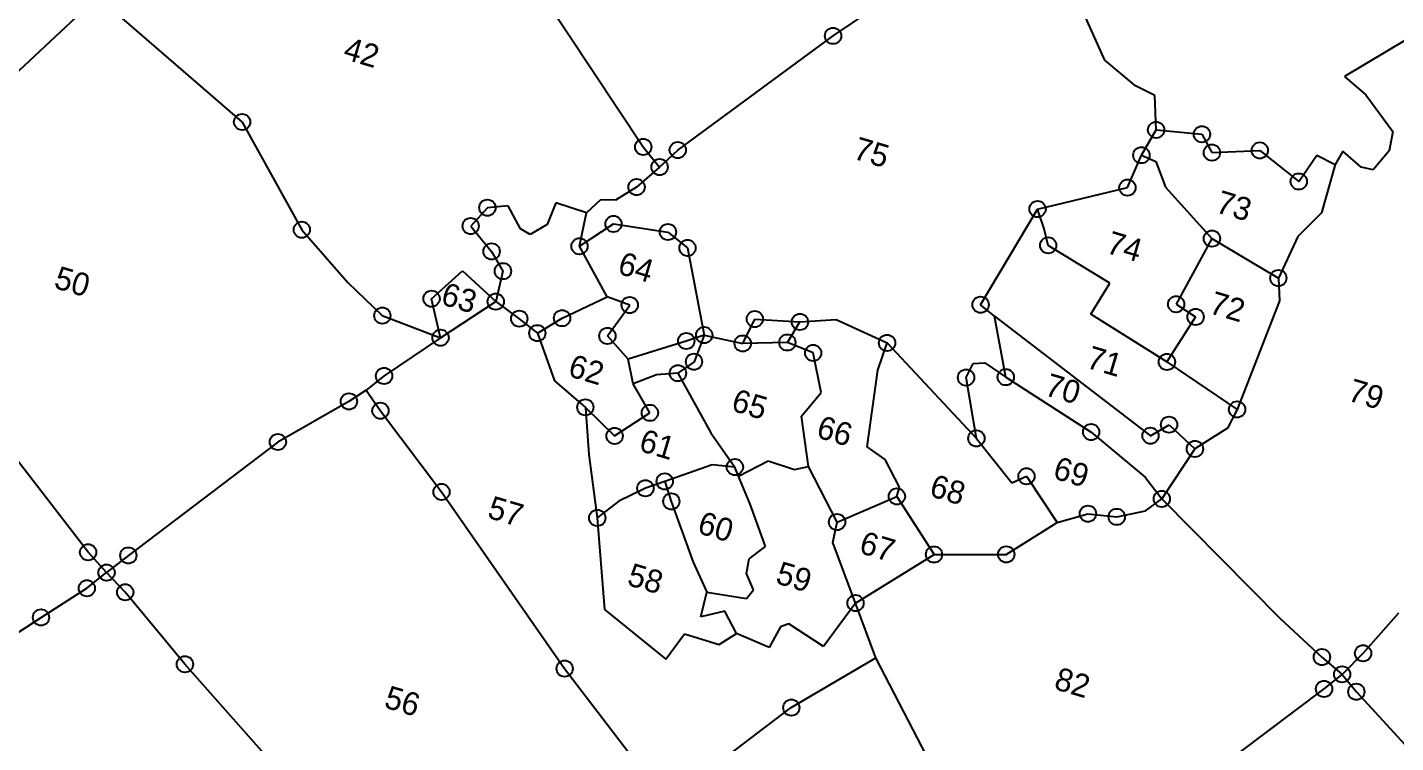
# Model space of a CAD drawing. Header units: metres. Extents: x 324633 to 327673, y 1815448 to 1818813.
# Drawn here: x 325424 to 326522, y 1816585 to 1817158 of the extents above; entities that cross this region are included whole.
import ezdxf

# ---------------------------------------------------------------- set-up
doc = ezdxf.new("R2010")
doc.units = ezdxf.units.M
doc.header["$MEASUREMENT"] = 0
doc.layers.add('POLY_PARCEL', color=6, linetype='Continuous')
doc.layers.add('TEXT_PARCEL', color=7, linetype='Continuous')
doc.styles.add('TEXT_MAP', font='', dxfattribs={"height": 0.5})
doc.styles.get('TEXT_MAP').set_extended_font_data('Kruti Dev 050')

msp = doc.modelspace()

# ---------------------------------------------------------------- linework, layer by layer
for centre in [(326070.3, 1817151.5), (325596.1, 1817082.4), (326329.5, 1817076.1), (326366.3, 1817072.6), (325918, 1817062.4), (325945.7, 1817059.9), (326374.3, 1817057.9), (326412.7, 1817059.6), (325931.1, 1817046.3), (326317.7, 1817055.8), (326444, 1817034.7), (325912.6, 1817030.2), (326306.5, 1817029.8), (325792.9, 1817013.7), (326234.4, 1817012.6), (325644, 1816996), (325779.5, 1816999), (325894.1, 1817000.7), (325937.8, 1816994.2), (325866.8, 1816982.8), (325953.5, 1816981.4), (326242.9, 1816983.5), (326374.3, 1816988.9), (325796.3, 1816978.6), (325805.4, 1816962.8), (326427.6, 1816957.3), (325748.1, 1816940.7), (325799.6, 1816938.4), (325907.1, 1816935.6), (326188.7, 1816935.9), (326345.6, 1816936.3), (325708.6, 1816927.2), (325818.5, 1816924.7), (325852.8, 1816925.1), (326007.5, 1816924.4), (326361.2, 1816926.1), (326043.7, 1816922.1), (325755.3, 1816909.4), (325833, 1816913.1), (325889.2, 1816910.9), (325952.5, 1816906.8), (325966.9, 1816911.5), (325997.8, 1816904.8), (326033.6, 1816905.6), (326113.6, 1816905.3), (326054.3, 1816897.2), (325945.8, 1816881), (325958.7, 1816890.2), (326338.2, 1816890), (325710, 1816878.8), (326177, 1816877.5), (326208.9, 1816877.8), (325681.8, 1816858.4), (325707.1, 1816850.9), (325871.5, 1816853.6), (325923.3, 1816849.2), (326394.5, 1816851.9), (326339.9, 1816839.7), (325624.8, 1816825.8), (325895, 1816830.7), (326185.3, 1816828.7), (326277.4, 1816833.8), (326325, 1816830.8), (326360.7, 1816820.3), (325991.5, 1816805.7), (325935.2, 1816794.2), (326225.5, 1816798.3), (325756.1, 1816785.8), (325919.7, 1816788.7), (326121.5, 1816782.2), (325940.5, 1816778.2), (326334.1, 1816780.2), (325881.1, 1816764.9), (326073.5, 1816761.6), (326274.8, 1816768.3), (326297.9, 1816765.8), (325472.5, 1816737.4), (325504.8, 1816734.8), (326151.3, 1816735.6), (326209.3, 1816735.7), (325487.3, 1816721.1), (325471.5, 1816708.5), (325502.3, 1816705.3), (326088.3, 1816696.6), (325434.7, 1816685.1), (326462.6, 1816653.3), (326495.6, 1816656.4), (325550.2, 1816647.6), (325854.9, 1816644.1), (326478.8, 1816639.5), (326464.3, 1816627.8), (326490.2, 1816625.5), (326036.8, 1816612.8)]:
    msp.add_circle(centre, 6.53)
at = {"layer": 'POLY_PARCEL'}
for p, q in [((325821.8, 1817207.4), (325918, 1817062.4)), ((325489.7, 1817174.3), (325596.1, 1817082.4)), ((326070.3, 1817151.5), (326116.2, 1817182.6)), ((326288.5, 1817132), (326269.5, 1817174.3)), ((325409.2, 1817116.2), (325466.8, 1817170.3)), ((325945.7, 1817059.9), (326070.3, 1817151.5)), ((326549.8, 1817160.1), (326480.7, 1817119)), ((326312.9, 1817111.5), (326288.5, 1817132)), ((326480.7, 1817119), (326497.9, 1817104.3)), ((326328.6, 1817103.6), (326312.9, 1817111.5)), ((326329.5, 1817076.1), (326328.6, 1817103.6)), ((326497.9, 1817104.3), (326519.6, 1817074.8)), ((325596.1, 1817082.4), (325644, 1816996)), ((326317.7, 1817055.8), (326329.5, 1817076.1)), ((326329.5, 1817076.1), (326366.3, 1817072.6)), ((326519.6, 1817074.8), (326516.6, 1817059.2)), ((326366.3, 1817072.6), (326374.3, 1817057.9)), ((325918, 1817062.4), (325931.1, 1817046.3)), ((325931.1, 1817046.3), (325945.7, 1817059.9)), ((326306.5, 1817029.8), (326317.7, 1817055.8)), ((326317.7, 1817055.8), (326329.2, 1817050.8)), ((326374.3, 1817057.9), (326412.7, 1817059.6)), ((326412.7, 1817059.6), (326444, 1817034.7)), ((326444, 1817034.7), (326458.5, 1817055.8)), ((326458.5, 1817055.8), (326473.3, 1817048.3)), ((326479.4, 1817058.9), (326473.3, 1817048.3)), ((326494.1, 1817046.1), (326479.4, 1817058.9)), ((326516.6, 1817059.2), (326503.8, 1817044.1)), ((325931.1, 1817046.3), (325912.6, 1817030.2)), ((326329.2, 1817050.8), (326337, 1817030.1)), ((326473.3, 1817048.3), (326462.1, 1817009.6)), ((326503.8, 1817044.1), (326494.1, 1817046.1)), ((325912.6, 1817030.2), (325895.7, 1817019.8)), ((326234.4, 1817012.6), (326306.5, 1817029.8)), ((326337, 1817030.1), (326374.3, 1816988.9)), ((325883.6, 1817020.1), (325872.3, 1817009.6)), ((325895.7, 1817019.8), (325883.6, 1817020.1)), ((325792.9, 1817013.7), (325779.5, 1816999)), ((325809.6, 1817015.3), (325792.9, 1817013.7)), ((325819.6, 1816996.8), (325809.6, 1817015.3)), ((325847.8, 1817017.7), (325841, 1817000.2)), ((325872.3, 1817009.6), (325847.8, 1817017.7)), ((325866.8, 1816982.8), (325872.3, 1817009.6)), ((326188.7, 1816935.9), (326234.4, 1817012.6)), ((326239.6, 1816996.7), (326234.4, 1817012.6)), ((326462.1, 1817009.6), (326443.2, 1816990.5)), ((325779.5, 1816999), (325796.3, 1816978.6)), ((325827.2, 1816992.1), (325819.6, 1816996.8)), ((325841, 1817000.2), (325827.2, 1816992.1)), ((325866.8, 1816982.8), (325894.1, 1817000.7)), ((325894.1, 1817000.7), (325937.8, 1816994.2)), ((326242.9, 1816983.5), (326239.6, 1816996.7)), ((325644, 1816996), (325681, 1816953.6)), ((325937.8, 1816994.2), (325953.5, 1816981.4)), ((326374.3, 1816988.9), (326345.6, 1816936.3)), ((326374.3, 1816988.9), (326427.6, 1816957.3)), ((326443.2, 1816990.5), (326427.6, 1816957.3)), ((325796.3, 1816978.6), (325805.4, 1816962.8)), ((325888.9, 1816942.1), (325866.8, 1816982.8)), ((325953.5, 1816981.4), (325966.9, 1816911.5)), ((326292.3, 1816953.2), (326242.9, 1816983.5)), ((325681, 1816953.6), (325708.6, 1816927.2)), ((325748.1, 1816940.7), (325772.9, 1816963.2)), ((325772.9, 1816963.2), (325799.6, 1816938.4)), ((325805.4, 1816962.8), (325799.6, 1816938.4)), ((326277.2, 1816928.3), (326292.3, 1816953.2)), ((326427.6, 1816957.3), (326428.5, 1816939)), ((325852.8, 1816925.1), (325888.9, 1816942.1)), ((325907.1, 1816935.6), (325888.9, 1816942.1)), ((325755.3, 1816909.4), (325748.1, 1816940.7)), ((325755.3, 1816909.4), (325799.6, 1816938.4)), ((325799.6, 1816938.4), (325818.5, 1816924.7)), ((325889.2, 1816910.9), (325907.1, 1816935.6)), ((326199.8, 1816926.7), (326188.7, 1816935.9)), ((326345.6, 1816936.3), (326361.2, 1816926.1)), ((326428.5, 1816939), (326394.5, 1816851.9)), ((325708.6, 1816927.2), (325755.3, 1816909.4)), ((325818.5, 1816924.7), (325833, 1816913.1)), ((325833, 1816913.1), (325852.8, 1816925.1)), ((325997.8, 1816904.8), (326007.5, 1816924.4)), ((326007.5, 1816924.4), (326043.7, 1816922.1)), ((326033.6, 1816905.6), (326043.7, 1816922.1)), ((326043.7, 1816922.1), (326072.7, 1816924)), ((326072.7, 1816924), (326113.6, 1816905.3)), ((326208.9, 1816877.8), (326199.8, 1816926.7)), ((326199.8, 1816926.7), (326325, 1816830.8)), ((326338.2, 1816890), (326277.2, 1816928.3)), ((326361.2, 1816926.1), (326338.2, 1816890)), ((325755.3, 1816909.4), (325710, 1816878.8)), ((325833, 1816913.1), (325846.8, 1816874.8)), ((325905.8, 1816892.3), (325889.2, 1816910.9)), ((325966.9, 1816911.5), (325952.5, 1816906.8)), ((325966.9, 1816911.5), (325958.7, 1816890.2)), ((325966.9, 1816911.5), (325997.8, 1816904.8)), ((325472.5, 1816737.4), (325345.7, 1816901.8)), ((325952.5, 1816906.8), (325905.8, 1816892.3)), ((326033.6, 1816905.6), (325997.8, 1816904.8)), ((326054.3, 1816897.2), (326033.6, 1816905.6)), ((326106.2, 1816883.5), (326113.6, 1816905.3)), ((326113.6, 1816905.3), (326185.3, 1816828.7)), ((325909.9, 1816872.5), (325905.8, 1816892.3)), ((325958.7, 1816890.2), (325945.8, 1816881)), ((326060.8, 1816865.6), (326054.3, 1816897.2)), ((326177, 1816877.5), (326182.8, 1816888.8)), ((326182.8, 1816888.8), (326192, 1816889.3)), ((326192, 1816889.3), (326208.9, 1816877.8)), ((326338.2, 1816890), (326394.5, 1816851.9)), ((325710, 1816878.8), (325695.5, 1816867.4)), ((325928.7, 1816879.6), (325909.9, 1816872.5)), ((325945.8, 1816881), (325928.7, 1816879.6)), ((325945.8, 1816881), (325972.1, 1816833.2)), ((326097.7, 1816821.9), (326106.2, 1816883.5)), ((326185.3, 1816828.7), (326177, 1816877.5)), ((326208.9, 1816877.8), (326277.4, 1816833.8)), ((325695.5, 1816867.4), (325681.8, 1816858.4)), ((325695.5, 1816867.4), (325707.1, 1816850.9)), ((325846.8, 1816874.8), (325871.5, 1816853.6)), ((325923.3, 1816849.2), (325909.9, 1816872.5)), ((326044.9, 1816846.4), (326060.8, 1816865.6)), ((325681.8, 1816858.4), (325624.8, 1816825.8)), ((325707.1, 1816850.9), (325756.1, 1816785.8)), ((325871.5, 1816853.6), (325874.2, 1816815.8)), ((325871.5, 1816853.6), (325895, 1816830.7)), ((325895, 1816830.7), (325923.3, 1816849.2)), ((326050.5, 1816806.1), (326044.9, 1816846.4)), ((326394.5, 1816851.9), (326386.9, 1816836.9)), ((325972.1, 1816833.2), (325991.5, 1816805.7)), ((326277.4, 1816833.8), (326320.7, 1816797.6)), ((326325, 1816830.8), (326339.9, 1816839.7)), ((326339.9, 1816839.7), (326360.7, 1816820.3)), ((326386.9, 1816836.9), (326360.7, 1816820.3)), ((325624.8, 1816825.8), (325504.8, 1816734.8)), ((326112.1, 1816811.8), (326097.7, 1816821.9)), ((326185.3, 1816828.7), (326213.8, 1816793.1)), ((325874.2, 1816815.8), (325881.1, 1816764.9)), ((325994.4, 1816798.3), (326018.3, 1816810.7)), ((326018.3, 1816810.7), (326039.4, 1816803.7)), ((326123.6, 1816789.5), (326112.1, 1816811.8)), ((326360.7, 1816820.3), (326334.1, 1816780.2)), ((325973.2, 1816807.5), (325935.2, 1816794.2)), ((325991.5, 1816805.7), (325973.2, 1816807.5)), ((325994.4, 1816798.3), (325991.5, 1816805.7)), ((326039.4, 1816803.7), (326050.5, 1816806.1)), ((326073.5, 1816761.6), (326050.5, 1816806.1)), ((325919.7, 1816788.7), (325898.5, 1816778.3)), ((325935.2, 1816794.2), (325919.7, 1816788.7)), ((325935.2, 1816794.2), (325940.5, 1816778.2)), ((326003.7, 1816776), (325994.4, 1816798.3)), ((326121.5, 1816782.2), (326123.6, 1816789.5)), ((326213.8, 1816793.1), (326225.5, 1816798.3)), ((326225.5, 1816798.3), (326250.2, 1816761.2)), ((326320.7, 1816797.6), (326334.1, 1816780.2)), ((325756.1, 1816785.8), (325854.9, 1816644.1)), ((325898.5, 1816778.3), (325881.1, 1816764.9)), ((325940.5, 1816778.2), (325957.9, 1816729.5)), ((326073.5, 1816761.6), (326121.5, 1816782.2)), ((326121.5, 1816782.2), (326151.3, 1816735.6)), ((326321.1, 1816770.5), (326334.1, 1816780.2)), ((326334.1, 1816780.2), (326428.7, 1816684.5)), ((326016, 1816741.9), (326003.7, 1816776)), ((326250.2, 1816761.2), (326274.8, 1816768.3)), ((326274.8, 1816768.3), (326297.9, 1816765.8)), ((326297.9, 1816765.8), (326321.1, 1816770.5)), ((325881.1, 1816764.9), (325886.9, 1816691.6)), ((326070.1, 1816745.3), (326073.5, 1816761.6)), ((326209.3, 1816735.7), (326250.2, 1816761.2)), ((326088.3, 1816696.6), (326070.1, 1816745.3)), ((325487.3, 1816721.1), (325472.5, 1816737.4)), ((325504.8, 1816734.8), (325487.3, 1816721.1)), ((326002.9, 1816732.1), (326016, 1816741.9)), ((326088.3, 1816696.6), (326151.3, 1816735.6)), ((326151.3, 1816735.6), (326209.3, 1816735.7)), ((325957.9, 1816729.5), (325968.9, 1816705.3)), ((326000.9, 1816720.4), (326002.9, 1816732.1)), ((325471.5, 1816708.5), (325487.3, 1816721.1)), ((325502.3, 1816705.3), (325487.3, 1816721.1)), ((326006.4, 1816707.2), (326000.9, 1816720.4)), ((325434.7, 1816685.1), (325471.5, 1816708.5)), ((325550.2, 1816647.6), (325502.3, 1816705.3)), ((325964.2, 1816685.5), (325968.9, 1816705.3)), ((325968.9, 1816705.3), (326000.7, 1816700.2)), ((326000.7, 1816700.2), (326006.4, 1816707.2)), ((325886.9, 1816691.6), (325936.2, 1816651.7)), ((325983.4, 1816690.2), (325964.2, 1816685.5)), ((325992.8, 1816672.2), (325983.4, 1816690.2)), ((326088.3, 1816696.6), (326062.7, 1816661.9)), ((326104.6, 1816652.7), (326088.3, 1816696.6)), ((325332.3, 1816618), (325434.7, 1816685.1)), ((326034.8, 1816679.9), (326028, 1816677.7)), ((326062.7, 1816661.9), (326034.8, 1816679.9)), ((326428.7, 1816684.5), (326462.6, 1816653.3)), ((326523.9, 1816688.6), (326495.6, 1816656.4)), ((325936.2, 1816651.7), (325951.2, 1816672)), ((325951.2, 1816672), (325978.8, 1816663.4)), ((325978.8, 1816663.4), (325992.8, 1816672.2)), ((326019.1, 1816661), (325992.8, 1816672.2)), ((326028, 1816677.7), (326019.1, 1816661)), ((326495.6, 1816656.4), (326478.8, 1816639.5)), ((325663.7, 1816519.5), (325550.2, 1816647.6)), ((326036.8, 1816612.8), (326104.6, 1816652.7)), ((326159.3, 1816547.4), (326104.6, 1816652.7)), ((326462.6, 1816653.3), (326478.8, 1816639.5)), ((325854.9, 1816644.1), (325906.1, 1816577.1)), ((326464.3, 1816627.8), (326478.8, 1816639.5)), ((326478.8, 1816639.5), (326490.2, 1816625.5)), ((326365.3, 1816553.4), (326464.3, 1816627.8)), ((326490.2, 1816625.5), (326617.8, 1816486.2)), ((325939.7, 1816539.5), (326036.8, 1816612.8))]:
    msp.add_line(p, q, dxfattribs=at)

# ---------------------------------------------------------------- texts
at = {"layer": 'TEXT_PARCEL', "style": 'TEXT_MAP'}
for s, p in [('42', (325676.3, 1817133.3)), ('75', (326085.5, 1817053.2)), ('73', (326376.4, 1817010.3)), ('74', (326288.5, 1816977.7)), ('64', (325896.5, 1816961.1)), ('50', (325444.2, 1816949.6)), ('63', (325754.6, 1816936.5)), ('72', (326371.1, 1816929.4)), ('71', (326272.6, 1816885.6)), ('62', (325856.7, 1816878.9)), ('70', (326239.1, 1816863.6)), ('79', (326482.4, 1816859.3)), ('65', (325987.7, 1816851.2)), ('66', (326056, 1816829.8)), ('61', (325913.6, 1816819)), ('69', (326245.8, 1816796.9)), ('68', (326146.7, 1816782.7)), ('57', (325792, 1816765.3)), ('60', (325960.5, 1816753)), ('67', (326090.3, 1816737.1)), ('58', (325904.1, 1816711.4)), ('59', (326023.3, 1816712.8)), ('82', (326246.7, 1816628)), ('56', (325709.1, 1816613.2))]:
    msp.add_text(s, height=18.42, rotation=343.4283, dxfattribs=at).set_placement(p)

doc.saveas('drawing.dxf')
